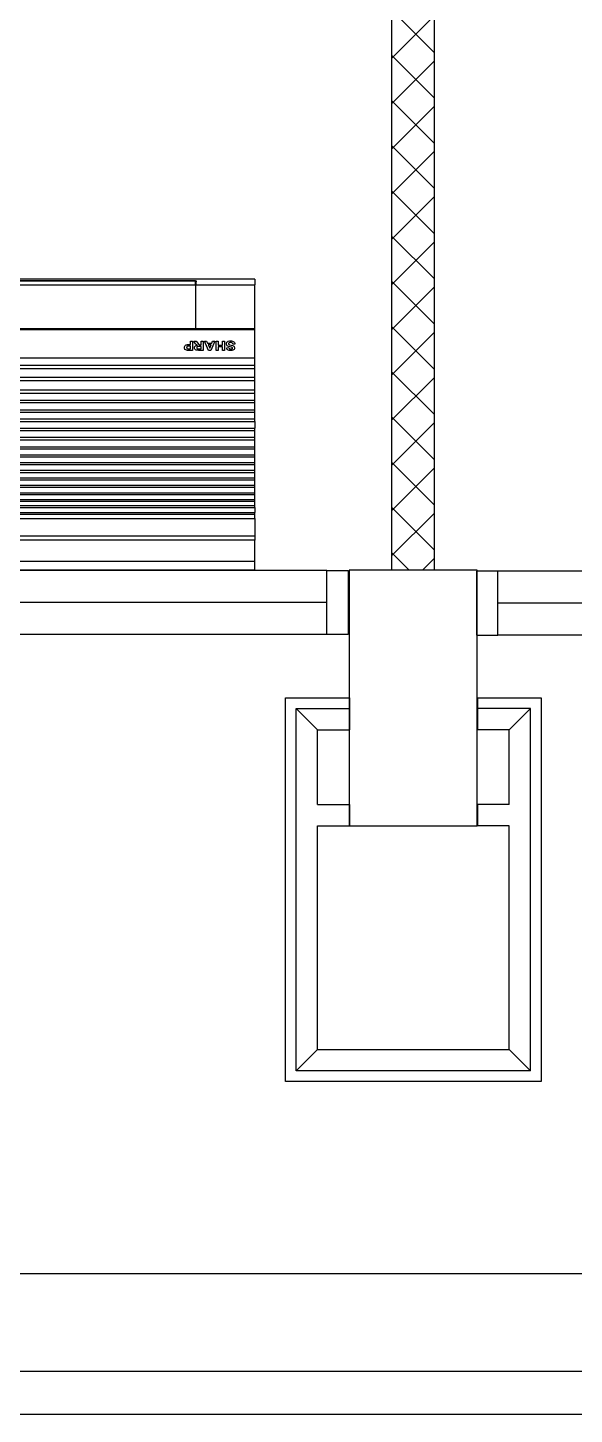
# Model space of a CAD drawing. Header units: millimetres. Extents: x 982 to 80582, y 687 to 58800.
# Drawn here: x 35463 to 36745, y 12653 to 15906 of the extents above; entities that cross this region are included whole.
import ezdxf

# ---------------------------------------------------------------- set-up
doc = ezdxf.new("R2010")
doc.units = ezdxf.units.MM
for name, color, linetype in [('A-ARR', 4, 'Continuous'), ('A-COLUMN', 3, 'Continuous'), ('A-DRAIN', 9, 'Continuous'), ('A-HATCH', 8, 'Continuous'), ('A-NOTE', 2, 'Continuous'), ('A-PANEL', 13, 'Continuous'), ('A-PARTITION', 4, 'Continuous'), ('A-WIN', 9, 'Continuous'), ('Edges', 7, 'Continuous')]:
    doc.layers.add(name, color=color, linetype=linetype)

# ---------------------------------------------------------------- blocks, each defined once
blk = doc.blocks.new('A$C0ECF3D93')
at = {"layer": 'A-NOTE', "color": 8, "linetype": 'Continuous', "ltscale": 500}
for p, q in [((75, 825), (25, 875)), ((150, 875), (150, 825)), ((450, 875), (450, 825)), ((525, 825), (575, 875)), ((75, 650.3), (75, 825)), ((75, 825), (150, 825)), ((525, 825), (450, 825)), ((525, 650.3), (525, 825)), ((75, 650.3), (150, 650.3)), ((150, 650.3), (150, 600.3)), ((525, 650.3), (450, 650.3)), ((450, 650.3), (450, 600.3)), ((75, 75), (75, 600.3)), ((75, 600.3), (150, 600.3)), ((525, 600.3), (450, 600.3)), ((525, 75), (525, 600.3)), ((75, 75), (25, 25)), ((75, 75), (525, 75)), ((525, 75), (575, 25))]:
    blk.add_line(p, q, dxfattribs=at)
at = {"layer": 'A-PANEL', "color": 8}
for p, q in [((0, 0), (0, 900)), ((0, 900), (150, 900)), ((150, 900), (150, 875)), ((450, 900), (600, 900)), ((450, 900), (450, 875)), ((600, 900), (600, 0)), ((25, 875), (150, 875)), ((25, 25), (25, 875)), ((575, 875), (450, 875)), ((575, 25), (575, 875)), ((600, 0), (0, 0)), ((575, 25), (25, 25))]:
    blk.add_line(p, q, dxfattribs=at)
blk = doc.blocks.new('A$C04C40081')
at = {"layer": 'A-WIN', "color": 8}
for p, q in [((850, 150), (50, 150)), ((850, 75), (50, 75)), ((850, 0), (50, 0))]:
    blk.add_line(p, q, dxfattribs=at)
at = {"layer": 'A-WIN', "color": 8, "linetype": 'Continuous'}
for points in [[(50, 150), (0, 150), (0, 0), (50, 0)], [(850, 150), (900, 150), (900, 0), (850, 0)]]:
    blk.add_lwpolyline(points, close=True, dxfattribs=at)
blk = doc.blocks.new('air con')
at = {"layer": 'Edges'}
for p, q in [((71.4, 41.9), (152.4, 41.9)), ((71.4, 41.9), (71.4, 41.09)), ((71.4, 41.09), (152.4, 41.09)), ((71.4, 41.09), (71.4, 39.12)), ((71.4, 39.12), (152.4, 39.12)), ((71.4, 38.72), (71.4, 39.12)), ((152.4, 38.72), (71.4, 38.72)), ((71.4, 37.09), (71.4, 38.72)), ((71.4, 37.09), (71.4, 36.7)), ((152.4, 37.09), (71.4, 37.09)), ((152.4, 36.7), (71.4, 36.7)), ((71.4, 36.7), (71.4, 36.54)), ((152.4, 36.54), (71.4, 36.54)), ((71.4, 36.08), (71.4, 36.54)), ((152.4, 36.08), (71.4, 36.08)), ((71.4, 36.08), (71.4, 35.91)), ((152.4, 35.91), (71.4, 35.91)), ((71.4, 35.91), (71.4, 35.49)), ((71.4, 35.49), (71.4, 35.34)), ((152.4, 35.49), (71.4, 35.49)), ((152.4, 35.34), (71.4, 35.34)), ((71.4, 35.34), (71.4, 34.88)), ((152.4, 34.88), (71.4, 34.88)), ((71.4, 34.88), (71.4, 34.71)), ((152.4, 34.71), (71.4, 34.71)), ((71.4, 34.71), (71.4, 34.21)), ((152.4, 34.21), (71.4, 34.21)), ((71.4, 34.21), (71.4, 34.02)), ((71.4, 34.02), (71.4, 33.51)), ((152.4, 34.02), (71.4, 34.02)), ((152.4, 33.51), (71.4, 33.51)), ((71.4, 33.51), (71.4, 33.33)), ((152.4, 33.33), (71.4, 33.33)), ((71.4, 33.33), (71.4, 32.83)), ((152.4, 32.83), (71.4, 32.83)), ((71.4, 32.83), (71.4, 32.62)), ((152.4, 32.62), (71.4, 32.62)), ((71.4, 32.62), (71.4, 32.1)), ((152.4, 32.1), (71.4, 32.1)), ((71.4, 32.1), (71.4, 31.91)), ((152.4, 31.91), (71.4, 31.91)), ((71.4, 31.91), (71.4, 31.38)), ((152.4, 31.38), (71.4, 31.38)), ((71.4, 31.38), (71.4, 31.19)), ((152.4, 31.19), (71.4, 31.19)), ((71.4, 31.19), (71.4, 30.65)), ((152.4, 30.65), (71.4, 30.65)), ((71.4, 30.65), (71.4, 30.44)), ((152.4, 30.44), (71.4, 30.44)), ((71.4, 30.44), (71.4, 29.79)), ((152.4, 29.79), (71.4, 29.79)), ((71.4, 29.79), (71.4, 29.56)), ((71.4, 29.56), (71.4, 28.93)), ((152.4, 29.56), (71.4, 29.56)), ((152.4, 28.93), (71.4, 28.93)), ((71.4, 28.93), (71.4, 28.71)), ((152.4, 28.71), (71.4, 28.71)), ((71.4, 28.09), (71.4, 28.71)), ((152.4, 28.09), (71.4, 28.09)), ((71.4, 28.09), (71.4, 27.87)), ((71.4, 27.87), (71.4, 27.23)), ((152.4, 27.87), (71.4, 27.87)), ((152.4, 27.23), (71.4, 27.23)), ((71.4, 27.23), (71.4, 27.02)), ((71.4, 27.02), (71.4, 26.35)), ((152.4, 27.02), (71.4, 27.02)), ((152.4, 26.35), (71.4, 26.35)), ((71.4, 26.35), (71.4, 26.12)), ((152.4, 26.12), (71.4, 26.12)), ((71.4, 26.12), (71.4, 25.47)), ((152.4, 25.47), (71.4, 25.47)), ((71.4, 25.47), (71.4, 25.16)), ((152.4, 25.16), (71.4, 25.16)), ((71.4, 25.16), (71.4, 24.3)), ((152.4, 24.3), (71.4, 24.3)), ((71.4, 24.3), (71.4, 24)), ((152.4, 24), (71.4, 24)), ((71.4, 24), (71.4, 23.18)), ((71.4, 23.18), (71.4, 22.88)), ((152.4, 23.18), (71.4, 23.18)), ((152.4, 22.88), (71.4, 22.88)), ((71.4, 22.88), (71.4, 22.21)), ((152.4, 22.21), (71.4, 22.21)), ((71.4, 22.21), (71.4, 19.57)), ((73.25, 20.92), (73.44, 20.94)), ((73.26, 20.85), (73.25, 20.92)), ((73.29, 20.79), (73.26, 20.85)), ((73.28, 21.28), (73.29, 21.35)), ((73.29, 21.23), (73.28, 21.28)), ((73.29, 21.35), (73.33, 21.41)), ((73.31, 21.19), (73.29, 21.23)), ((73.32, 20.74), (73.29, 20.79)), ((73.33, 21.14), (73.31, 21.19)), ((73.37, 20.7), (73.32, 20.74)), ((73.33, 21.41), (73.38, 21.46)), ((73.37, 21.11), (73.33, 21.14)), ((73.41, 21.08), (73.37, 21.11)), ((73.42, 20.67), (73.37, 20.7)), ((73.38, 21.46), (73.45, 21.49)), ((73.46, 21.06), (73.41, 21.08)), ((73.49, 20.64), (73.42, 20.67)), ((73.44, 20.94), (73.47, 20.86)), ((73.45, 21.49), (73.54, 21.52)), ((73.6, 21.02), (73.46, 21.06)), ((73.48, 21.32), (73.47, 21.29)), ((73.47, 21.29), (73.48, 21.26)), ((73.47, 20.86), (73.51, 20.81)), ((73.5, 21.35), (73.48, 21.32)), ((73.48, 21.26), (73.5, 21.24)), ((73.57, 20.63), (73.49, 20.64)), ((73.56, 21.37), (73.5, 21.35)), ((73.5, 21.24), (73.57, 21.21)), ((73.51, 20.81), (73.57, 20.78)), ((73.54, 21.52), (73.64, 21.52)), ((73.64, 21.38), (73.56, 21.37)), ((73.57, 21.21), (73.68, 21.18)), ((73.57, 20.78), (73.66, 20.77)), ((73.65, 20.62), (73.57, 20.63)), ((73.76, 20.98), (73.6, 21.02)), ((73.64, 21.52), (73.73, 21.52)), ((73.71, 21.37), (73.64, 21.38)), ((73.77, 20.63), (73.65, 20.62)), ((73.66, 20.77), (73.74, 20.78)), ((73.68, 21.18), (73.81, 21.15)), ((73.77, 21.35), (73.71, 21.37)), ((73.73, 21.52), (73.8, 21.51)), ((73.74, 20.78), (73.8, 20.81)), ((73.8, 20.96), (73.76, 20.98)), ((73.8, 21.31), (73.77, 21.35)), ((73.87, 20.66), (73.77, 20.63)), ((73.8, 21.51), (73.87, 21.48)), ((73.82, 21.25), (73.8, 21.31)), ((73.83, 20.94), (73.8, 20.96)), ((73.8, 20.81), (73.84, 20.85)), ((73.81, 21.15), (73.9, 21.12)), ((74.02, 21.26), (73.82, 21.25)), ((73.84, 20.92), (73.83, 20.94)), ((73.85, 20.89), (73.84, 20.92)), ((73.84, 20.85), (73.85, 20.89)), ((73.87, 21.48), (73.92, 21.45)), ((73.94, 20.7), (73.87, 20.66)), ((73.9, 21.12), (73.96, 21.08)), ((73.92, 21.45), (73.96, 21.41)), ((74, 20.75), (73.94, 20.7)), ((73.96, 21.41), (73.99, 21.37)), ((73.96, 21.08), (74.01, 21.03)), ((73.99, 21.37), (74.01, 21.32)), ((74.04, 20.82), (74, 20.75)), ((74.01, 21.32), (74.02, 21.26)), ((74.01, 21.03), (74.04, 20.97)), ((74.04, 20.97), (74.05, 20.89)), ((74.05, 20.89), (74.04, 20.82)), ((74.21, 20.64), (74.21, 21.51)), ((74.21, 21.51), (74.41, 21.51)), ((74.41, 20.64), (74.21, 20.64)), ((74.41, 21.51), (74.41, 21.17)), ((74.41, 21.17), (74.8, 21.17)), ((74.8, 21.02), (74.41, 21.02)), ((74.41, 21.02), (74.41, 20.64)), ((74.8, 21.17), (74.8, 21.51)), ((74.8, 21.51), (75, 21.51)), ((74.8, 20.64), (74.8, 21.02)), ((75, 20.64), (74.8, 20.64)), ((75, 21.51), (75, 20.64)), ((75.11, 20.64), (75.49, 21.51)), ((75.32, 20.64), (75.11, 20.64)), ((75.4, 20.84), (75.32, 20.64)), ((75.79, 20.84), (75.4, 20.84)), ((75.59, 21.31), (75.46, 20.98)), ((75.46, 20.98), (75.73, 20.98)), ((75.49, 21.51), (75.7, 21.51)), ((75.73, 20.98), (75.59, 21.31)), ((75.7, 21.51), (76.09, 20.64)), ((75.88, 20.64), (75.79, 20.84)), ((76.09, 20.64), (75.88, 20.64)), ((76.2, 20.64), (76.2, 21.51)), ((76.2, 21.51), (76.62, 21.51)), ((76.4, 20.64), (76.2, 20.64)), ((76.55, 21.36), (76.4, 21.36)), ((76.4, 21.36), (76.4, 21.14)), ((76.4, 21.14), (76.54, 21.14)), ((76.44, 21), (76.4, 21)), ((76.4, 21), (76.4, 20.64)), ((76.5, 21), (76.44, 21)), ((76.54, 20.99), (76.5, 21)), ((76.54, 21.14), (76.66, 21.14)), ((76.57, 20.98), (76.54, 20.99)), ((76.7, 21.36), (76.55, 21.36)), ((76.6, 20.96), (76.57, 20.98)), ((76.7, 20.83), (76.6, 20.96)), ((76.62, 21.51), (76.75, 21.5)), ((76.66, 21.14), (76.72, 21.15)), ((76.74, 21.35), (76.7, 21.36)), ((76.85, 20.64), (76.7, 20.83)), ((76.72, 21.15), (76.75, 21.17)), ((76.77, 21.33), (76.74, 21.35)), ((76.8, 21.03), (76.74, 21.02)), ((76.74, 21.02), (76.8, 20.99)), ((76.75, 21.5), (76.85, 21.49)), ((76.75, 21.17), (76.78, 21.19)), ((76.79, 21.29), (76.77, 21.33)), ((76.78, 21.19), (76.79, 21.22)), ((76.8, 21.25), (76.79, 21.29)), ((76.79, 21.22), (76.8, 21.25)), ((76.86, 21.05), (76.8, 21.03)), ((76.8, 20.99), (76.85, 20.95)), ((76.85, 21.49), (76.91, 21.45)), ((76.85, 20.95), (76.9, 20.89)), ((77.08, 20.64), (76.85, 20.64)), ((76.9, 21.07), (76.86, 21.05)), ((76.94, 21.1), (76.9, 21.07)), ((76.9, 20.89), (76.96, 20.81)), ((76.91, 21.45), (76.96, 21.4)), ((76.97, 21.14), (76.94, 21.1)), ((76.96, 21.4), (76.99, 21.34)), ((76.96, 20.81), (77.08, 20.64)), ((76.99, 21.18), (76.97, 21.14)), ((76.99, 21.34), (77, 21.27)), ((77, 21.22), (76.99, 21.18)), ((77, 21.27), (77, 21.22)), ((77.19, 20.64), (77.19, 21.51)), ((77.19, 21.51), (77.51, 21.51)), ((77.39, 20.64), (77.19, 20.64)), ((77.39, 21.36), (77.39, 21.12)), ((77.48, 21.36), (77.39, 21.36)), ((77.39, 21.12), (77.5, 21.12)), ((77.52, 20.97), (77.39, 20.97)), ((77.39, 20.97), (77.39, 20.64)), ((77.63, 21.36), (77.48, 21.36)), ((77.5, 21.12), (77.59, 21.12)), ((77.51, 21.51), (77.66, 21.51)), ((77.64, 20.97), (77.52, 20.97)), ((77.59, 21.12), (77.65, 21.13)), ((77.67, 21.34), (77.63, 21.36)), ((77.72, 20.98), (77.64, 20.97)), ((77.65, 21.13), (77.69, 21.15)), ((77.66, 21.51), (77.74, 21.5)), ((77.71, 21.32), (77.67, 21.34)), ((77.69, 21.15), (77.72, 21.17)), ((77.73, 21.28), (77.71, 21.32)), ((77.72, 21.17), (77.73, 21.2)), ((77.78, 21), (77.72, 20.98)), ((77.74, 21.24), (77.73, 21.28)), ((77.73, 21.2), (77.74, 21.24)), ((77.74, 21.5), (77.82, 21.47)), ((77.83, 21.02), (77.78, 21)), ((77.82, 21.47), (77.89, 21.41)), ((77.87, 21.06), (77.83, 21.02)), ((77.91, 21.11), (77.87, 21.06)), ((77.89, 21.41), (77.91, 21.38)), ((77.91, 21.38), (77.93, 21.34)), ((77.93, 21.17), (77.91, 21.11)), ((77.93, 21.34), (77.94, 21.29)), ((77.94, 21.24), (77.93, 21.17)), ((77.94, 21.29), (77.94, 21.24)), ((152.4, 19.57), (71.4, 19.57)), ((71.4, 19.57), (71.4, 19.49)), ((152.4, 19.49), (71.4, 19.49)), ((71.4, 19.49), (71.4, 15.42)), ((76.92, 15.42), (76.92, 19.49)), ((76.92, 18.47), (76.92, 18.81)), ((76.92, 18.13), (76.92, 18.47)), ((76.92, 17.8), (76.92, 18.13)), ((76.92, 17.48), (76.92, 17.8)), ((76.92, 17.16), (76.92, 17.48)), ((76.92, 16.85), (76.92, 17.16)), ((76.92, 16.55), (76.92, 16.85)), ((76.92, 16.26), (76.92, 16.55)), ((76.92, 15.97), (76.92, 16.26)), ((76.92, 15.69), (76.92, 15.97)), ((76.92, 15.42), (76.92, 15.69)), ((76.86, 15.42), (71.4, 15.42)), ((71.4, 14.9), (71.4, 15.42)), ((71.4, 14.9), (152.4, 14.9)), ((76.92, 15.42), (76.86, 15.42)), ((76.86, 15.42), (76.86, 15.14)), ((76.92, 15.14), (76.86, 15.14)), ((76.86, 15.05), (76.86, 15.14)), ((76.92, 15.05), (76.86, 15.05)), ((76.92, 15.42), (76.92, 15.14)), ((146.42, 15.42), (76.92, 15.42)), ((76.92, 15.14), (76.92, 15.05)), ((146.42, 15.05), (76.92, 15.05)), ((76.92, 15.05), (76.92, 15.01)), ((146.42, 15.01), (76.92, 15.01))]:
    blk.add_line(p, q, dxfattribs=at)

msp = doc.modelspace()

# ---------------------------------------------------------------- hatches: boundary and pattern name
at = {"layer": 'A-HATCH'}
h = msp.add_hatch(dxfattribs=at)
h.set_pattern_fill('ANSI37', color=8, scale=600)
h.set_pattern_definition([(45, (3598.94, -197620.7), (-53.033009, 53.033009), []), (135, (3598.94, -197620.7), (-53.033009, -53.033009), [])])
h.paths.add_polyline_path([(35017.1, 19133.1), (33292.1, 19133.1), (33292.1, 18983.1), (33392.1, 18983.1), (33392.1, 19033.1), (35017.1, 19033.1)])
h.paths.add_polyline_path([(33392.1, 18983.1), (33292.1, 18983.1), (33292.1, 14633.1), (33392.1, 14633.1)])
h.paths.add_polyline_path([(36417.1, 18808.1), (36367.1, 18808.1), (36367.1, 14633.1), (36417.1, 14633.1)])
h.paths.add_polyline_path([(36367.1, 18808.1), (36317.1, 18808.1), (36317.1, 14633.1), (36367.1, 14633.1)])

# ---------------------------------------------------------------- linework, layer by layer
at = {"layer": 'A-COLUMN', "color": 8}
msp.add_lwpolyline([(36217.1, 14033.1), (36517.1, 14033.1), (36517.1, 14633.1), (36217.1, 14633.1)], close=True, dxfattribs=at)
at = {"layer": 'A-DRAIN', "color": 8, "linetype": 'Continuous', "ltscale": 1000}
for p, q in [((19867.1, 12983.1), (45367.1, 12983.1)), ((45597.1, 12753.1), (19637.1, 12753.1)), ((19537.1, 12653.1), (45697.1, 12653.1))]:
    msp.add_line(p, q, dxfattribs=at)
at = {"layer": 'A-PARTITION', "color": 8}
for p, q in [((36317.1, 14633.1), (36317.1, 18808.1)), ((36417.1, 14633.1), (36417.1, 18808.1))]:
    msp.add_line(p, q, dxfattribs=at)

# ---------------------------------------------------------------- block references
at = {"xscale": 25.2884805851763, "yscale": 25.2884805851763, "zscale": 25.2884805851763, "rotation": 180}
msp.add_blockref('air con', (37801.4, 15692.6), dxfattribs=at)
at = {"layer": 'A-ARR', "color": 8}
msp.add_blockref('A$C0ECF3D93', (36067.7, 13433.4), dxfattribs=at)
at = {"layer": 'A-WIN', "color": 8}
for p in [(35314.4, 14482.5), (36515.7, 14480.5)]:
    msp.add_blockref('A$C04C40081', p, dxfattribs=at)

doc.saveas('drawing.dxf')
